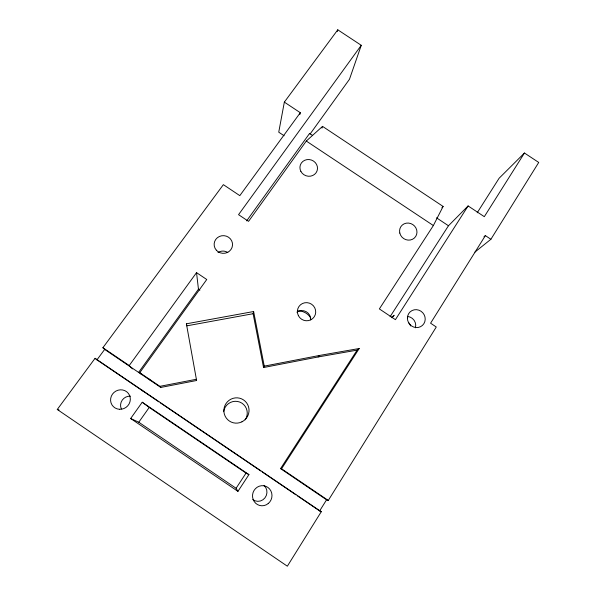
<?xml version="1.0" encoding="UTF-8"?>
<svg xmlns="http://www.w3.org/2000/svg" width="596" height="596" viewBox="0 0 596 596"><rect width="100%" height="100%" fill="white"/><g stroke="black" fill="none" stroke-linecap="round" stroke-linejoin="round"><path stroke-width="0.89" d="M310.062 134.055L349.472 79.275L361.258 45.303L337.776 29.8L284.344 102.117L278.742 132.185L284.121 135.761M299.877 114.484L300.302 112.711L284.344 102.117M263.551 367.531L264.251 366.138L319.635 355.425L359.209 348.511L357.116 350.135L318.122 356.959L263.551 367.531L253.099 313.712L253.628 311.529L186.399 323.807L196.598 380.501L160.778 387.437L104.665 349.405L102.899 347.714L223.366 184.656L239.808 195.644L300.302 112.711M337.284 31.558L337.776 29.8M321.989 128.103L322.533 126.374L443.104 206.432L433.367 225.541L379.369 308.922L395.416 319.665L468.113 205.933L484.31 216.676L524.45 153.016L538.732 162.44L490.895 239.272L474.945 252.071M297.464 495.865L319.65 510.914L326.571 499.806L328.277 500.454L436.272 327.003L430.58 323.196L485.368 235.606L490.895 239.272M321.251 511.748L287.346 566.2L57.268 409.474L95.062 358.315L321.251 511.748L319.65 510.914M477.202 212.787L499.098 178.264L524.45 153.016M390.082 316.714L448.468 225.757L468.113 205.933M326.571 499.806L280.567 468.62L357.116 350.135M280.567 468.62L281.543 468.784L359.209 348.511M237.953 491.357L236.083 488.266L246.051 473.09L248.934 474.61L237.953 491.357L130.651 418.519L142.221 402.24L248.934 474.61M130.651 418.519L138.779 422.221L149.238 407.433L142.221 402.24M246.64 220.885L309.577 133.452L312.535 135.419M138.466 372.575L198.453 289.194L196.538 272.633L206.752 279.509L139.762 372.694L140.961 374.005M322.533 126.374L306.299 141.051L248.554 221.362L238.549 214.664L361.258 45.303M132.439 368.909L129.22 365.549L196.538 272.633M158.856 401.846L96.954 359.857L104.665 349.405M441.927 207.751L443.104 206.432M318.122 356.959L319.635 355.425M483.952 236.791L485.368 235.606M391.341 317.556L394.172 315.254L391.885 317.765M139.762 372.694L159.884 386.335L196.263 379.294L196.598 380.501M253.099 313.712L186.876 325.833L186.399 323.807M57.268 409.474L59.041 410.011M436.51 217.808L448.468 225.757M306.299 141.051L433.367 225.541M198.453 289.194L199.883 290.155M102.899 347.714L129.22 365.549M281.543 468.784L328.277 500.454M160.391 402.881L260.75 470.959M262.277 471.995L295.936 494.829M149.238 407.433L246.051 473.09M138.779 422.221L236.083 488.266M95.062 358.315L96.954 359.857M141.587 389.873L142.764 390.924M149.253 379.13L150.311 380.345M159.884 386.335L160.778 387.437M253.628 311.529L264.251 366.138M223.656 411.657A11.995 11.816 -58.6 0 1 239.704 402.047A11.995 11.816 -58.6 0 1 245.202 419.822M407.515 316.469A8.724 8.337 49.7 0 1 415.382 327.822M218.024 252.548A8.575 8.269 4.2 0 1 227.836 252.54M408.722 322.771A8.515 8.143 50 0 1 410.555 325.952M121.323 408.916A9.089 8.724 -37.6 0 1 130.457 396.161M264.058 485.375A9.126 8.806 -74.6 0 1 264.915 497.921A9.126 8.806 -74.6 0 1 252.771 499.575M296.868 312.17A8.739 8.575 32 0 1 310.717 319.836M297.732 310.948A13.991 13.753 32.2 0 1 310.687 317.951M241.894 421.841A12.717 12.538 -58.2 0 0 243.57 399.946A12.717 12.538 -58.2 0 0 223.91 409.675A12.717 12.538 -58.2 0 0 241.894 421.841M407.418 317.944A9.141 8.709 49.1 0 0 420.553 326.69A9.141 8.709 49.1 0 0 420.97 311.216A9.141 8.709 49.1 0 0 407.418 317.944M216.341 250.201A9.216 8.851 5.4 0 0 232.023 247.511A9.216 8.851 5.4 0 0 221.66 235.785A9.216 8.851 5.4 0 0 216.341 250.201M119.416 409.288A10.028 9.603 -36.1 0 0 129.481 395.23A10.028 9.603 -36.1 0 0 112.465 394.15A10.028 9.603 -36.1 0 0 119.416 409.288M268.215 503.56A10.072 9.707 -75.6 0 0 265.935 486.351A10.072 9.707 -75.6 0 0 252.607 497.265A10.072 9.707 -75.6 0 0 268.215 503.56M300.868 171.365A8.866 8.314 20.4 0 0 316.081 172.773A8.866 8.314 20.4 0 0 309.205 159.557A8.866 8.314 20.4 0 0 300.868 171.365M399.797 233.066A8.888 8.359 36.7 0 0 414.242 238.139A8.888 8.359 36.7 0 0 410.756 223.552A8.888 8.359 36.7 0 0 399.797 233.066M298.38 315.642A9.216 9.014 31.7 0 0 314.219 316.826A9.216 9.014 31.7 0 0 307.067 302.664A9.216 9.014 31.7 0 0 298.38 315.642"/></g></svg>
